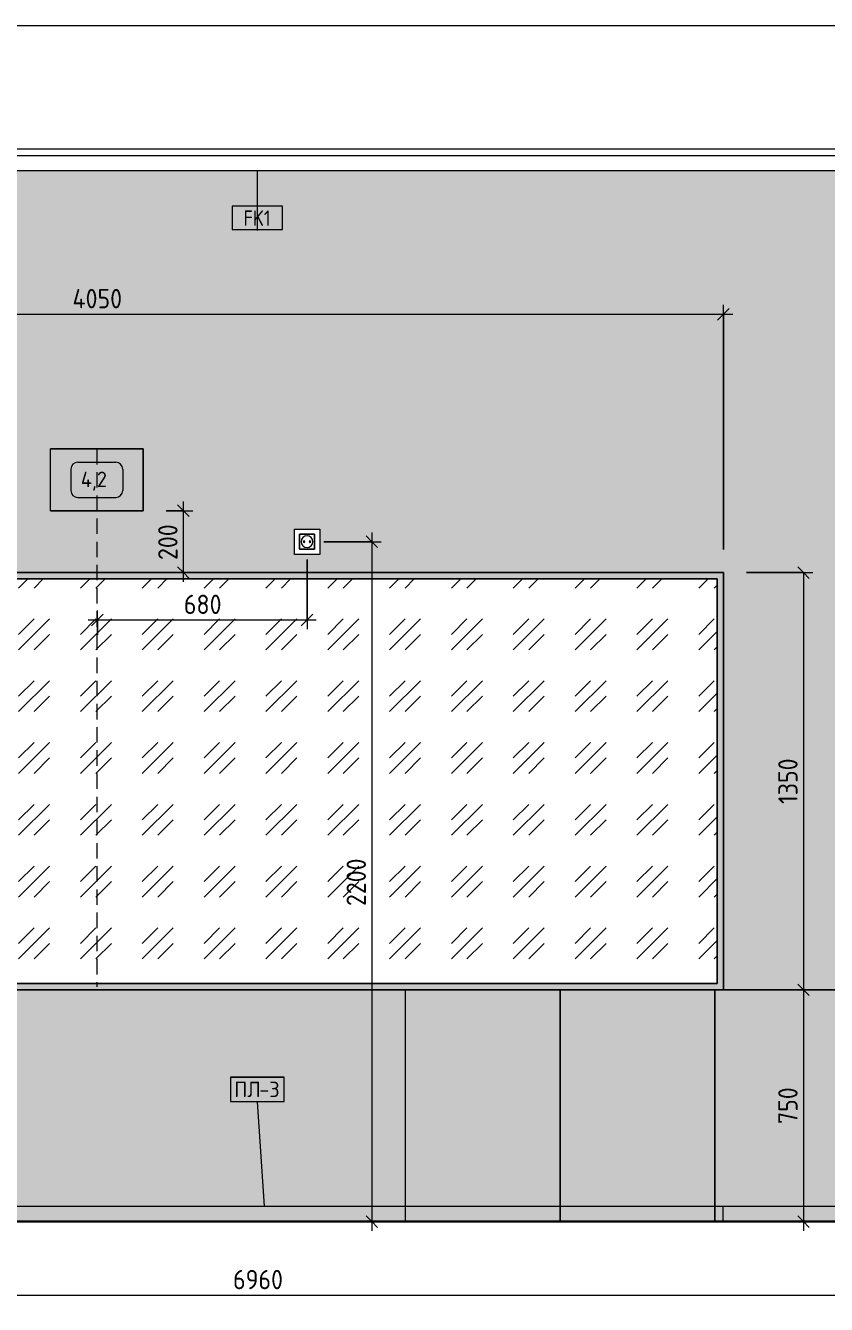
# Model space of a CAD drawing. Header units: millimetres. Extents: x 54605 to 109624, y -2609 to 12445.
# Drawn here: x 105064 to 107654, y 8132 to 12270 of the extents above; entities that cross this region are included whole.
import ezdxf

# ---------------------------------------------------------------- set-up
doc = ezdxf.new("R2010")
doc.units = ezdxf.units.MM
doc.linetypes.add('ADSK_Штрих_ш2 п1', pattern=[75, 50, -25])
for name, color, linetype, lineweight in [('A-ANNO-DIMS', 7, 'Continuous', 9), ('A-ANNO-DIMS-25', 7, 'Continuous', 9), ('A-CLNG', 7, 'Continuous', 9), ('A-DETL', 7, 'Continuous', 9), ('A-DETL-2', 7, 'ADSK_Штрих_ш2 п1', 9), ('A-FLOR', 7, 'Continuous', 9), ('A-GENM', 7, 'Continuous', 9), ('A-GENM-IDEN', 7, 'Continuous', 9), ('A-WALL-IDEN', 7, 'Continuous', 9), ('A-WALL-PATT', 7, 'Continuous', 9), ('E-ELEC-EQPM', 7, 'Continuous', 9), ('I-FURN', 7, 'Continuous', 9), ('I-FURN-IDEN', 7, 'Continuous', 9), ('Электрические приборы', 7, 'Continuous', 9)]:
    doc.layers.add(name, color=color, linetype=linetype, lineweight=lineweight)
for name, color, linetype, lineweight, true_color in [('A-FLOR-FNSH-1', 7, 'Continuous', 30, 0x3c3c3c), ('I-FURN-10', 7, 'Continuous', 9, 0x949494), ('I-FURN-11', 7, 'Continuous', 9, 0x9e9e9e), ('I-FURN-19', 7, 'Continuous', 9, 0xd1d1d1), ('I-FURN-21', 7, 'Continuous', 9, 0xa1a1a1), ('I-FURN-22', 7, 'Continuous', 9, 0x868686), ('I-FURN-7', 7, 'Continuous', 9, 0xacacac), ('I-FURN-9', 7, 'Continuous', 9, 0xc0c0c0), ('Розетки', 7, 'Continuous', 9, 0xff1e23)]:
    doc.layers.add(name, color=color, linetype=linetype, lineweight=lineweight, true_color=true_color)
for name, color, linetype, lineweight, true_color, transparency in [('I-FURN-20', 7, 'Continuous', 9, 0x303030, 0.7), ('I-FURN-6', 7, 'Continuous', 9, 0xfbfbfb, 0.7), ('I-FURN-8', 7, 'Continuous', 9, 0x7f7f7f, 0.7)]:
    doc.layers.add(name, color=color, linetype=linetype, lineweight=lineweight, true_color=true_color, transparency=transparency)
doc.styles.add('GOST Common_5', font='GOST_Common.ttf', dxfattribs={"width": 0.9, "height": 50})
doc.styles.add('GOST Common_6', font='GOST_Common.ttf', dxfattribs={"height": 50})
doc.styles.add('ISOCPEUR_2', font='isocpeur.ttf', dxfattribs={"width": 0.9, "height": 62.5})
doc.dimstyles.new('ISO-2_5_0_9К_БОЛЬШОЙ_1', dxfattribs={"dimscale": 304.8, "dimtxt": 62.248823, "dimasz": 0.123031, "dimexe": 0.098425, "dimexo": 0.246063, "dimgap": 0, "dimtad": 1, "dimdec": 0, "dimrnd": 10, "dimzin": 0, "dimdsep": 46, "dimtxsty": 'ISOCPEUR_2', "dimblk1": 'OBLIQUE', "dimblk2": 'OBLIQUE', "dimsah": 1, "dimcen": 0.09, "dimdle": 0.098425, "dimazin": 0, "dimtfac": 1, "dimtdec": 4, "dimtix": 1, "dimtmove": 0, "dimatfit": 3, "dimfxl": 1, "dimtvp": 1, "dimtolj": 1, "dimtzin": 0, "dimarcsym": 2})

# ---------------------------------------------------------------- blocks, each defined once
blk = doc.blocks.new('Плинтус - Плинтус темный _ст_школа_-32864161-Развертка 3_07-4')
at = {"layer": 'A-GENM'}
for p, q in [((1370, 8450), (4378.8, 8450)), ((4378.8, 8450), (5405, 8450)), ((5405, 8450), (7364, 8450)), ((4378.8, 8400), (1370, 8400)), ((5405, 8400), (4378.8, 8400)), ((5414.1, 8400), (5405, 8400)), ((7364, 8400), (5414.1, 8400))]:
    blk.add_line(p, q, dxfattribs=at)
blk = doc.blocks.new('Зеркало обычное - Доска-32858920-Развертка 3_07-4')
at = {"layer": 'I-FURN'}
h = blk.add_hatch(dxfattribs=at)
h.set_pattern_fill('FP_20', color=256, style=0, pattern_type=2)
h.set_pattern_definition([(45, (4041.81, 8450), (-199.9995, 0), [141.421, -141.421]), (45, (4091.81, 8450), (-199.9995, 0), [70.711, -212.132]), (45, (4041.81, 8500), (-199.9995, 0), [70.711, -212.132])])
h.paths.add_polyline_path([(4018.8, 9170), (5387.2, 9170), (5387.2, 10480), (1377.2, 10480), (1377.2, 9170), (3900, 9170)])
at = {"layer": 'I-FURN-20'}
h = blk.add_hatch(color=256, dxfattribs=at)
h.paths.add_polyline_path([(4018.8, 9150), (5407.2, 9150), (5407.2, 10500), (1357.2, 10500), (1357.2, 9820), (1370, 9820), (1370, 9150), (3900, 9150)])
h.paths.add_polyline_path([(4850.1, 9170), (1377.2, 9170), (1377.2, 10480), (5387.2, 10480), (5387.2, 9170), (4878.8, 9170)])
blk.add_hatch(color=256, dxfattribs=at).paths.add_polyline_path([(1357.2, 9150), (1370, 9150), (1370, 9820), (1357.2, 9820), (1357.2, 9170)])
at = {"layer": 'I-FURN-10'}
for p, q in [((5407.2, 10500), (1357.2, 10500)), ((1357.2, 9820), (1357.2, 10500)), ((5407.2, 10500), (5407.2, 9150)), ((1370, 9150), (4378.8, 9150))]:
    blk.add_line(p, q, dxfattribs=at)
at = {"layer": 'I-FURN-21'}
for p, q in [((5387.2, 10480), (1377.2, 10480)), ((1377.2, 9170), (1377.2, 10480)), ((5387.2, 10480), (1377.2, 10480)), ((1377.2, 10480), (1377.2, 9170)), ((5387.2, 10480), (5387.2, 9170)), ((5387.2, 9170), (5387.2, 10480)), ((1377.2, 9170), (5387.2, 9170)), ((1377.2, 9170), (5387.2, 9170))]:
    blk.add_line(p, q, dxfattribs=at)
at = {"layer": 'I-FURN-22'}
for p, q in [((1357.2, 9150), (1357.2, 9820)), ((1357.2, 9150), (1370, 9150)), ((4378.8, 9150), (5407.2, 9150))]:
    blk.add_line(p, q, dxfattribs=at)
at = {"layer": 'I-FURN-7'}
for p, q in [((1357.2, 9150), (1357.2, 9820)), ((1370, 9150), (1357.2, 9150)), ((5407.2, 9150), (4378.8, 9150))]:
    blk.add_line(p, q, dxfattribs=at)
at = {"layer": 'I-FURN-9'}
for p, q in [((1357.2, 10500), (5407.2, 10500)), ((1357.2, 9820), (1357.2, 10500)), ((1377.2, 10480), (5387.2, 10480)), ((1377.2, 9170), (1377.2, 10480)), ((1377.2, 10480), (5387.2, 10480)), ((1377.2, 9170), (1377.2, 10480)), ((5387.2, 9170), (5387.2, 10480)), ((5387.2, 10480), (5387.2, 9170)), ((5407.2, 9150), (5407.2, 10500)), ((4378.8, 9150), (1370, 9150)), ((5387.2, 9170), (1377.2, 9170)), ((5387.2, 9170), (1377.2, 9170))]:
    blk.add_line(p, q, dxfattribs=at)
blk = doc.blocks.new('Роз - p220-25282436-Развертка 3_07-4')
at = {"layer": 'Розетки'}
for p, q in [((820.8, 8724.5), (869.8, 8724.5)), ((820.8, 8675.5), (820.8, 8724.5)), ((869.8, 8724.5), (869.8, 8675.5)), ((869.8, 8675.5), (820.8, 8675.5))]:
    blk.add_line(p, q, dxfattribs=at)
for centre, radius, start, end in [((845.3, 8700), 19, 0, 180), ((845.3, 8700), 19, 180, 360), ((835.8, 8700), 2.5, 0, 180), ((835.8, 8700), 2.5, 180, 0), ((854.8, 8700), 2.5, 0, 180), ((854.8, 8700), 2.5, 180, 0)]:
    blk.add_arc(centre, radius, start, end, dxfattribs=at)
blk = doc.blocks.new('Рамки - Рамка х1-25282438-Развертка 3_07-4')
at = {"layer": 'E-ELEC-EQPM'}
for p, q in [((579.3, 10241), (661.3, 10241)), ((579.3, 10159), (579.3, 10241)), ((595.8, 10224.5), (595.8, 10175.5)), ((644.8, 10224.5), (595.8, 10224.5)), ((644.8, 10175.5), (644.8, 10224.5)), ((661.3, 10241), (661.3, 10159)), ((661.3, 10159), (579.3, 10159)), ((595.8, 10175.5), (644.8, 10175.5))]:
    blk.add_line(p, q, dxfattribs=at)
blk = doc.blocks.new('1_113 тумба - 1_113 тумба-V21-Развертка 3_07-4')
at = {"layer": 'I-FURN-8'}
for points in [[(4378.8, 8450), (4878.8, 8450), (4878.8, 9150), (4378.8, 9150), (4378.8, 8637.3)], [(4878.8, 8450), (5378.8, 8450), (5378.8, 9150), (4878.8, 9150), (4878.8, 8455.6)], [(5378.8, 8450), (5878.8, 8450), (5878.8, 9150), (5378.8, 9150), (5378.8, 8455.6)], [(5859.5, 8400), (5878.8, 8400), (5878.8, 8450), (5405, 8450), (5405, 8400), (5829.8, 8400)]]:
    blk.add_hatch(color=256, dxfattribs=at).paths.add_polyline_path(points)
at = {"layer": 'I-FURN-11'}
for p, q in [((4878.8, 8450), (4878.8, 9150)), ((4878.8, 8450), (4878.8, 9150)), ((5378.8, 8450), (5378.8, 9150)), ((5378.8, 8450), (5378.8, 9150)), ((5878.8, 8450), (5878.8, 9150))]:
    blk.add_line(p, q, dxfattribs=at)
at = {"layer": 'I-FURN-22'}
for p, q in [((4878.8, 9150), (4378.8, 9150)), ((5378.8, 9150), (4878.8, 9150)), ((5407.2, 9150), (5378.8, 9150))]:
    blk.add_line(p, q, dxfattribs=at)
at = {"layer": 'I-FURN-7'}
for p, q in [((4378.8, 8450), (4378.8, 9150)), ((5878.8, 9150), (5407.2, 9150))]:
    blk.add_line(p, q, dxfattribs=at)
at = {"layer": 'I-FURN-9'}
for p, q in [((4378.8, 9150), (4878.8, 9150)), ((4378.8, 8400), (4378.8, 9150)), ((4878.8, 9150), (5378.8, 9150)), ((4878.8, 8400), (4878.8, 9150)), ((4878.8, 9150), (4878.8, 8400)), ((5378.8, 9150), (5378.8, 8400)), ((5378.8, 9150), (5878.8, 9150)), ((5378.8, 8400), (5378.8, 9150)), ((5878.8, 9150), (5878.8, 8400))]:
    blk.add_line(p, q, dxfattribs=at)
blk = doc.blocks.new('DIMBLOCK49-Развертка 3_07-4')
at = {"layer": 'A-ANNO-DIMS-25'}
for p, q in [((102334.2, 8325), (102334.2, 8132.1)), ((102334.2, 8162.1), (102334.2, 8320.3)), ((109294.2, 8325), (109294.2, 8132.1)), ((109294.2, 8162.1), (109294.2, 8320.3)), ((102334.2, 8162.1), (109294.2, 8162.1))]:
    blk.add_line(p, q, dxfattribs=at)
at = {"layer": 'A-ANNO-DIMS-25', "lineweight": 20}
for p, q in [((102334.2, 8162.1), (102315.4, 8143.3)), ((102334.2, 8162.1), (102352.9, 8180.8)), ((109294.2, 8162.1), (109275.4, 8143.3)), ((109294.2, 8162.1), (109312.9, 8180.8))]:
    blk.add_line(p, q, dxfattribs=at)
at = {"layer": 'A-ANNO-DIMS-25', "color": 0, "insert": (105735.2, 8243.7), "char_height": 62.5, "width": 189.619, "attachment_point": 1, "line_spacing_factor": 1.149209, "style": 'ISOCPEUR_2'}
blk.add_mtext('6960', dxfattribs=at)
blk = doc.blocks.new('_Oblique')
at = {"color": 0, "linetype": 'ByBlock', "lineweight": -2}
blk.add_line((-0.5, -0.5), (0.5, 0.5), dxfattribs=at)
blk = doc.blocks.new('DIMBLOCK51-Развертка 3_07-4')
at = {"layer": 'A-ANNO-DIMS-25', "lineweight": 20}
for p, q in [((107580.3, 10500), (107561.5, 10518.7)), ((107580.3, 10500), (107599, 10481.2)), ((107580.3, 9150), (107561.5, 9168.7)), ((107580.3, 9150), (107599, 9131.2))]:
    blk.add_line(p, q, dxfattribs=at)
at = {"layer": 'A-ANNO-DIMS-25'}
for p, q in [((107396.4, 10500), (107610.3, 10500)), ((107580.3, 10500), (107396.4, 10500)), ((107580.3, 10500), (107580.3, 9150)), ((107339.6, 9150), (107610.3, 9150)), ((107580.3, 9150), (107339.6, 9150))]:
    blk.add_line(p, q, dxfattribs=at)
at = {"layer": 'A-ANNO-DIMS-25', "color": 0, "insert": (107498.6, 9751.4), "char_height": 62.5, "width": 176.691, "attachment_point": 1, "rotation": 90, "line_spacing_factor": 1.149209, "style": 'ISOCPEUR_2'}
blk.add_mtext('1350', dxfattribs=at)
blk = doc.blocks.new('DIMBLOCK52-Развертка 3_07-4')
at = {"layer": 'A-ANNO-DIMS-25'}
for p, q in [((107339.6, 9150), (107610.3, 9150)), ((107580.3, 9150), (107339.6, 9150)), ((107580.3, 9150), (107580.3, 8370)), ((107531.8, 8400), (107610.3, 8400)), ((107580.3, 8400), (107531.8, 8400))]:
    blk.add_line(p, q, dxfattribs=at)
at = {"layer": 'A-ANNO-DIMS-25', "lineweight": 20}
for p, q in [((107580.3, 9150), (107561.5, 9168.7)), ((107580.3, 9150), (107599, 9131.2)), ((107580.3, 8400), (107561.5, 8418.7)), ((107580.3, 8400), (107599, 8381.2))]:
    blk.add_line(p, q, dxfattribs=at)
at = {"layer": 'A-ANNO-DIMS-25', "color": 0, "insert": (107498.6, 8715.7), "char_height": 62.5, "width": 142.215, "attachment_point": 1, "rotation": 90, "line_spacing_factor": 1.149209, "style": 'ISOCPEUR_2'}
blk.add_mtext('750', dxfattribs=at)
blk = doc.blocks.new('DIMBLOCK53-Развертка 3_07-4')
at = {"layer": 'A-ANNO-DIMS-25'}
for p, q in [((105974.5, 10542.1), (105974.5, 10316.9)), ((105974.5, 10346.9), (105974.5, 10542.1)), ((105266.4, 10346.9), (106004.5, 10346.9)), ((105296.4, 10298.4), (105296.4, 10376.9)), ((105296.4, 10346.9), (105296.4, 10298.4))]:
    blk.add_line(p, q, dxfattribs=at)
at = {"layer": 'A-ANNO-DIMS-25', "lineweight": 20}
for p, q in [((105296.4, 10346.9), (105277.6, 10328.1)), ((105296.4, 10346.9), (105315.1, 10365.6)), ((105974.5, 10346.9), (105955.7, 10328.1)), ((105974.5, 10346.9), (105993.2, 10365.6))]:
    blk.add_line(p, q, dxfattribs=at)
at = {"layer": 'A-ANNO-DIMS-25', "color": 0, "insert": (105576.2, 10428.5), "char_height": 62.5, "width": 142.215, "attachment_point": 1, "line_spacing_factor": 1.149209, "style": 'ISOCPEUR_2'}
blk.add_mtext('680', dxfattribs=at)
blk = doc.blocks.new('М_стена_0001 - Типоразмер_без рамки-25382661-Развертка 3_07-4')
at = {"layer": 'A-WALL-IDEN'}
for p, q in [((6663.3, 10499.1), (6500, 10499.1)), ((6500, 10499.1), (6500, 10424.1)), ((6663.3, 10424.1), (6663.3, 10499.1)), ((6500, 10424.1), (6663.3, 10424.1))]:
    blk.add_line(p, q, dxfattribs=at)
blk = doc.blocks.new('Mark Reiling - Mark Reiling-26174330-Развертка 3_07-4')
at = {"layer": 'A-GENM-IDEN'}
for p, q in [((3813.3, 8867.8), (3813.3, 8789)), ((3813.3, 8867.8), (3986.7, 8867.8)), ((3986.7, 8867.8), (3813.3, 8867.8)), ((3813.3, 8867.8), (3813.3, 8789)), ((3986.7, 8789), (3986.7, 8867.8)), ((3986.7, 8789), (3986.7, 8867.8)), ((3813.3, 8789), (3986.7, 8789)), ((3813.3, 8789), (3986.7, 8789))]:
    blk.add_line(p, q, dxfattribs=at)
blk = doc.blocks.new('DIMBLOCK67-Развертка 3_07-4')
at = {"layer": 'A-ANNO-DIMS-25'}
for p, q in [((103274.7, 10682.5), (103274.7, 11366.1)), ((107321.4, 10575), (107321.4, 11366.1)), ((103274.7, 11336.1), (107351.4, 11336.1)), ((103274.7, 11336.1), (103274.7, 10682.5)), ((107321.4, 11336.1), (107321.4, 10575))]:
    blk.add_line(p, q, dxfattribs=at)
at = {"layer": 'A-ANNO-DIMS-25', "lineweight": 20}
for p, q in [((103274.7, 11336.1), (103293.4, 11354.8)), ((107321.4, 11336.1), (107340.1, 11354.8)), ((103274.7, 11336.1), (103255.9, 11317.3)), ((107321.4, 11336.1), (107302.6, 11317.3))]:
    blk.add_line(p, q, dxfattribs=at)
at = {"layer": 'A-ANNO-DIMS-25', "color": 0, "insert": (105216, 11417.7), "char_height": 62.5, "width": 196.802, "attachment_point": 1, "line_spacing_factor": 1.149209, "style": 'ISOCPEUR_2'}
blk.add_mtext('4050', dxfattribs=at)
blk = doc.blocks.new('DIMBLOCK68-Развертка 3_07-4')
at = {"layer": 'A-ANNO-DIMS-25'}
for p, q in [((106029, 10600), (106214.2, 10600)), ((106184.2, 10600), (106029, 10600)), ((106184.2, 10630), (106184.2, 8370)), ((106135.7, 8400), (106214.2, 8400)), ((106184.2, 8400), (106135.7, 8400))]:
    blk.add_line(p, q, dxfattribs=at)
at = {"layer": 'A-ANNO-DIMS-25', "lineweight": 20}
for p, q in [((106184.2, 10600), (106165.4, 10618.8)), ((106184.2, 10600), (106202.9, 10581.2)), ((106184.2, 8400), (106165.4, 8418.7)), ((106184.2, 8400), (106202.9, 8381.2))]:
    blk.add_line(p, q, dxfattribs=at)
at = {"layer": 'A-ANNO-DIMS-25', "color": 0, "insert": (106102.5, 9421), "char_height": 62.5, "width": 189.619, "attachment_point": 1, "rotation": 90, "line_spacing_factor": 1.149209, "style": 'ISOCPEUR_2'}
blk.add_mtext('2200', dxfattribs=at)
blk = doc.blocks.new('Марка_Мебель - В прямоуг_Balcon_Марка-25523697-Развертка 3_07-4')
at = {"layer": 'I-FURN-IDEN'}
for p, q in [((1535.8, 10320.1), (1535.8, 10251)), ((1558.3, 10342.6), (1681, 10342.6)), ((1703.5, 10320.1), (1703.5, 10251.2)), ((1558.1, 10228.7), (1681, 10228.7))]:
    blk.add_line(p, q, dxfattribs=at)
for centre, radius, start, end in [((1558.3, 10320.1), 22.5, 90, 180), ((1681, 10320.1), 22.5, 0, 90), ((1558.1, 10251), 22.3, 180, 270), ((1681, 10251.2), 22.5, 270, 0)]:
    blk.add_arc(centre, radius, start, end, dxfattribs=at)
blk = doc.blocks.new('DIMBLOCK69-Развертка 3_07-4')
at = {"layer": 'A-ANNO-DIMS-25', "lineweight": 20}
for p, q in [((105574.9, 10700), (105556.1, 10718.8)), ((105574.9, 10700), (105593.6, 10681.2)), ((105574.9, 10500), (105556.1, 10518.7)), ((105574.9, 10500), (105593.6, 10481.2))]:
    blk.add_line(p, q, dxfattribs=at)
at = {"layer": 'A-ANNO-DIMS-25'}
for p, q in [((105574.9, 10470), (105574.9, 10730)), ((105519.4, 10700), (105604.9, 10700)), ((105574.9, 10700), (105519.4, 10700)), ((105623.4, 10500), (105544.9, 10500)), ((105574.9, 10500), (105623.4, 10500))]:
    blk.add_line(p, q, dxfattribs=at)
at = {"layer": 'A-ANNO-DIMS-25', "color": 0, "insert": (105493.2, 10540.7), "char_height": 62.5, "width": 142.215, "attachment_point": 1, "rotation": 90, "line_spacing_factor": 1.149209, "style": 'ISOCPEUR_2'}
blk.add_mtext('200', dxfattribs=at)

msp = doc.modelspace()

# ---------------------------------------------------------------- hatches: boundary and pattern name
at = {"layer": 'A-WALL-PATT'}
h = msp.add_hatch(color=256, dxfattribs=at)
h.paths.add_polyline_path([(102349.1722, 8450), (102784.1722, 8450), (102783.9525, 8659), (102718.4525, 8659), (102718.4525, 8741), (102784.1722, 8741), (102784.1722, 9259), (102774.1722, 9259), (102774.1722, 9341), (102784.1722, 9341), (102784.1722, 9500), (102335.1722, 9500), (102335.1722, 8450), (102335.8853, 8450)])
h.paths.add_polyline_path([(105932.9435, 8450), (106292.9304, 8450), (106292.9304, 9150), (103284.1722, 9150), (103284.1722, 8741), (103351.1567, 8741), (103351.1567, 8659), (103284.1722, 8659), (103284.1722, 8450), (105903.2548, 8450)])
h.paths.add_polyline_path([(109292.9304, 8450), (109293.1722, 8450), (109293.1722, 11800), (102335.1722, 11800), (102335.1722, 10148.4561), (102606.4727, 10148.4561), (102798.4123, 11180.9106), (103342.6131, 11065.2371), (103342.6131, 10927.7629), (103116.5025, 10900), (103116.5025, 9820), (103271.3835, 9820), (103271.3835, 10500), (107321.3835, 10500), (107321.3835, 9150), (109292.9304, 9150), (109292.9304, 8516.1851)])
h.paths.add_polyline_path([(102768.9525, 8697.5), (102770.2025, 8697.8349), (102771.1176, 8698.75), (102771.4525, 8700), (102771.1176, 8701.25), (102770.2025, 8702.1651), (102768.9525, 8702.5), (102767.7025, 8702.1651), (102766.7875, 8701.25), (102766.4525, 8700), (102766.7875, 8698.75), (102767.7296, 8697.8237), (102768.3055, 8697.5852)])
h.paths.add_polyline_path([(103319.6567, 8697.5), (103320.9067, 8697.8349), (103321.8217, 8698.75), (103322.1567, 8700), (103321.8217, 8701.25), (103320.9067, 8702.1651), (103319.6567, 8702.5), (103318.4067, 8702.1651), (103317.4916, 8701.25), (103317.1567, 8700), (103317.4916, 8698.75), (103318.4338, 8697.8237), (103319.0096, 8697.5852)])
h.paths.add_polyline_path([(103300.6567, 8697.5), (103301.9067, 8697.8349), (103302.8217, 8698.75), (103303.1567, 8700), (103302.8217, 8701.25), (103301.9067, 8702.1651), (103300.6567, 8702.5), (103299.4067, 8702.1651), (103298.4916, 8701.25), (103298.1567, 8700), (103298.4916, 8698.75), (103299.4338, 8697.8237), (103300.0096, 8697.5852)])
h.paths.add_polyline_path([(102749.9525, 8697.5), (102751.2025, 8697.8349), (102752.1176, 8698.75), (102752.4525, 8700), (102752.1176, 8701.25), (102751.2025, 8702.1651), (102749.9525, 8702.5), (102748.7025, 8702.1651), (102747.7875, 8701.25), (102747.4525, 8700), (102747.7875, 8698.75), (102748.7296, 8697.8237), (102749.3055, 8697.5852)])
h.paths.add_polyline_path([(102784.1722, 9260), (102784.1722, 9262), (102777.1722, 9262), (102777.1722, 9338), (102784.1722, 9338), (102784.1722, 9340), (102775.1722, 9340), (102775.1722, 9260), (102777.1722, 9260)])
h.paths.add_polyline_path([(102784.1722, 9540), (102784.1722, 9820), (103076.5025, 9820), (103076.5025, 10936.6532), (103301.8816, 10964.3263), (103301.8816, 11033.0012), (102830.6272, 11133.1695), (102640.0401, 10108.4561), (102335.1722, 10108.4561), (102335.1722, 9540)])
h.paths.add_polyline_path([(102548.4277, 10159), (102493.477, 10159), (102493.477, 10241), (102575.477, 10241), (102575.477, 10159), (102558.977, 10159)])
h.paths.add_polyline_path([(102543.977, 10197.5), (102545.227, 10197.8349), (102546.1421, 10198.75), (102546.477, 10200), (102546.1421, 10201.25), (102545.227, 10202.1651), (102543.977, 10202.5), (102542.727, 10202.1651), (102541.8119, 10201.25), (102541.477, 10200), (102541.8119, 10198.75), (102542.727, 10197.8349), (102543.3299, 10197.5852)])
h.paths.add_polyline_path([(102524.977, 10197.5), (102526.227, 10197.8349), (102527.1421, 10198.75), (102527.477, 10200), (102527.1421, 10201.25), (102526.227, 10202.1651), (102524.977, 10202.5), (102523.727, 10202.1651), (102522.8119, 10201.25), (102522.477, 10200), (102522.8119, 10198.75), (102523.727, 10197.8349), (102524.3299, 10197.5852)])
h.paths.add_polyline_path([(105949.977, 10559), (105933.477, 10559), (105933.477, 10641), (106015.477, 10641), (106015.477, 10559), (105998.977, 10559)])
h.paths.add_polyline_path([(105983.977, 10597.5), (105985.227, 10597.8349), (105986.1421, 10598.75), (105986.477, 10600), (105986.1421, 10601.25), (105985.227, 10602.1651), (105983.977, 10602.5), (105982.727, 10602.1651), (105981.8119, 10601.25), (105981.477, 10600), (105981.8119, 10598.75), (105982.727, 10597.8349), (105983.3299, 10597.5852)])
h.paths.add_polyline_path([(105964.977, 10597.5), (105966.227, 10597.8349), (105967.1421, 10598.75), (105967.477, 10600), (105967.1421, 10601.25), (105966.227, 10602.1651), (105964.977, 10602.5), (105963.727, 10602.1651), (105962.8119, 10601.25), (105962.477, 10600), (105962.8119, 10598.75), (105963.727, 10597.8349), (105964.3299, 10597.5852)])
h.paths.add_polyline_path([(105144.3835, 10700), (105144.3835, 10900), (105444.3835, 10900), (105444.3835, 10700)])
at = {"layer": 'I-FURN-6'}
for points in [[(105444.3835, 10700), (105444.3835, 10900), (105144.3835, 10900), (105144.3835, 10700)], [(106289.2084, 8400), (106292.9304, 8400), (106292.9304, 8450), (103284.1722, 8450), (103284.1722, 8400), (106051.6985, 8400)]]:
    msp.add_hatch(color=256, dxfattribs=at).paths.add_polyline_path(points)
h = msp.add_hatch(color=256, dxfattribs=at)
h.paths.add_polyline_path([(106882.9831, 8400), (107319.1722, 8400), (107319.1722, 8450), (106292.9304, 8450), (106292.9304, 8400), (106823.6056, 8400)])
h.paths.add_polyline_path([(103284.1722, 8400), (103284.1722, 8450), (103269.1722, 8450), (103269.1722, 8400)])

# ---------------------------------------------------------------- linework, layer by layer
at = {"layer": 'A-CLNG'}
msp.add_line((109593.1722, 11800), (102334.1722, 11800), dxfattribs=at)
at = {"layer": 'A-DETL'}
msp.add_line((102334.1722, 11850), (109593.1722, 11850), dxfattribs=at)
at = {"layer": 'A-DETL-2'}
msp.add_line((105294.3835, 10900), (105294.3835, 9160), dxfattribs=at)
at = {"layer": 'A-FLOR'}
for p, q in [((102314.1722, 12270), (109614.3467, 12270)), ((109294.1722, 11870), (102334.1722, 11870))]:
    msp.add_line(p, q, dxfattribs=at)
at = {"layer": 'A-FLOR-FNSH-1'}
msp.add_line((109614.1722, 8400), (102024.1722, 8400), dxfattribs=at)
at = {"layer": 'A-GENM-IDEN'}
msp.add_line((105836.6722, 8450), (105814.1722, 8787.9553), dxfattribs=at)
at = {"layer": 'A-WALL-IDEN'}
msp.add_line((105813.6722, 11800), (105813.6722, 11606.9326), dxfattribs=at)
at = {"layer": 'I-FURN-11'}
msp.add_line((107319.1722, 8400), (106292.9304, 8400), dxfattribs=at)
at = {"layer": 'I-FURN-19'}
for p, q in [((105444.3835, 10900), (105144.3835, 10900)), ((105144.3835, 10700), (105144.3835, 10900)), ((105444.3835, 10700), (105444.3835, 10900)), ((105144.3835, 10700), (105444.3835, 10700))]:
    msp.add_line(p, q, dxfattribs=at)
at = {"layer": 'I-FURN-7'}
for p, q in [((106292.9304, 8450), (107319.1722, 8450)), ((107319.1722, 8450), (107319.1722, 8400)), ((106292.9304, 8400), (106289.2084, 8400))]:
    msp.add_line(p, q, dxfattribs=at)
at = {"layer": 'I-FURN-9'}
for p, q in [((105144.3835, 10900), (105444.3835, 10900)), ((105144.3835, 10700), (105144.3835, 10900)), ((105444.3835, 10900), (105444.3835, 10700)), ((105444.3835, 10700), (105144.3835, 10700)), ((103284.1722, 8450), (106292.9304, 8450))]:
    msp.add_line(p, q, dxfattribs=at)

# ---------------------------------------------------------------- block references
at = {"layer": 'A-GENM'}
msp.add_blockref('Плинтус - Плинтус темный _ст_школа_-32864161-Развертка 3_07-4', (101914.1722, 0), dxfattribs=at)
at = {"layer": 'A-GENM-IDEN'}
msp.add_blockref('Mark Reiling - Mark Reiling-26174330-Развертка 3_07-4', (101914.1722, 0), dxfattribs=at)
at = {"layer": 'A-WALL-IDEN'}
msp.add_blockref('М_стена_0001 - Типоразмер_без рамки-25382661-Развертка 3_07-4', (99232.012, 1186.3081), dxfattribs=at)
at = {"layer": 'E-ELEC-EQPM'}
msp.add_blockref('Рамки - Рамка х1-25282438-Развертка 3_07-4', (105354.1722, 400), dxfattribs=at)
at = {"layer": 'I-FURN-9'}
for name in ['Зеркало обычное - Доска-32858920-Развертка 3_07-4', '1_113 тумба - 1_113 тумба-V21-Развертка 3_07-4']:
    msp.add_blockref(name, (101914.1722, 0), dxfattribs=at)
at = {"layer": 'I-FURN-IDEN'}
msp.add_blockref('Марка_Мебель - В прямоуг_Balcon_Марка-25523697-Развертка 3_07-4', (103674.7637, 514.3659), dxfattribs=at)
at = {"layer": 'Электрические приборы'}
msp.add_blockref('Роз - p220-25282436-Развертка 3_07-4', (105129.1966, 1900), dxfattribs=at)

# ---------------------------------------------------------------- texts
at = {"layer": 'A-GENM-IDEN', "char_height": 50, "attachment_point": 1, "style": 'GOST Common_6'}
for s, insert, width in [('ПЛ', (105739.024, 8852.8485), 98.206719), ('-3', (105820.0527, 8852.8485), 86.181406)]:
    msp.add_mtext(s, dxfattribs=dict(at, insert=insert, width=width))
at = {"layer": 'A-WALL-IDEN', "insert": (105768.8076, 11671.8258), "char_height": 50, "width": 111.835406, "attachment_point": 1, "style": 'GOST Common_5'}
msp.add_mtext('FK1', dxfattribs=at)
at = {"layer": 'I-FURN-IDEN', "insert": (105242.7584, 10826.7628), "char_height": 50, "width": 116.244687, "attachment_point": 1, "style": 'GOST Common_6'}
msp.add_mtext('4,2', dxfattribs=at)

# ---------------------------------------------------------------- dimensions: what is measured, and where the dimension line sits
at = {"layer": 'A-ANNO-DIMS'}
for base, p1, p2, override, picture, middle in [((107321.3835, 11336.0648), (103274.6567, 10607.5), (107321.3835, 10500), {"dimpost": '<>', "dimfxl": 4048.154373}, 'DIMBLOCK67-Развертка 3_07-4', (105298.0201, 11367.3148)), ((105974.477, 10346.8657), (105296.3835, 10373.3822), (105974.477, 10617.1461), {"dimpost": '<>', "dimfxl": 720.577323}, 'DIMBLOCK53-Развертка 3_07-4', (105635.4302, 10378.1157)), ((109294.1722, 8162.0875), (102334.1722, 8400), (109294.1722, 8400), {"dimpost": '<>', "dimfxl": 6960.000005}, 'DIMBLOCK49-Развертка 3_07-4', (105814.1722, 8193.3375))]:
    dim = msp.add_linear_dim(base=base, p1=p1, p2=p2, dimstyle='ISO-2_5_0_9К_БОЛЬШОЙ_1', override=override, dxfattribs=at)
    dim.commit()
    dim.dimension.update_dxf_attribs({"geometry": picture, "text_midpoint": middle})
for base, p1, p2, override, picture, middle in [((105574.8782, 10700), (105548.3617, 10500), (105444.3835, 10700), {"dimpost": '<>', "dimfxl": 225.414}, 'DIMBLOCK69-Развертка 3_07-4', (105543.6282, 10600)), ((106184.1935, 8400), (105954.0341, 10600), (106210.71, 8400), {"dimpost": '<>', "dimfxl": 2214.922685}, 'DIMBLOCK68-Развертка 3_07-4', (106152.9435, 9500)), ((107580.265, 9150), (107321.3835, 10500), (107414.6407, 9150), {"dimpost": '<>', "dimfxl": 1353.217246}, 'DIMBLOCK51-Развертка 3_07-4', (107549.015, 9825)), ((107580.265, 8400), (107414.6407, 9150), (107606.7815, 8400), {"dimpost": '<>', "dimfxl": 774.220953}, 'DIMBLOCK52-Развертка 3_07-4', (107549.015, 8775))]:
    dim = msp.add_linear_dim(base=base, p1=p1, p2=p2, angle=90, dimstyle='ISO-2_5_0_9К_БОЛЬШОЙ_1', override=override, dxfattribs=at)
    dim.commit()
    dim.dimension.update_dxf_attribs({"geometry": picture, "text_midpoint": middle})

doc.saveas('drawing.dxf')
